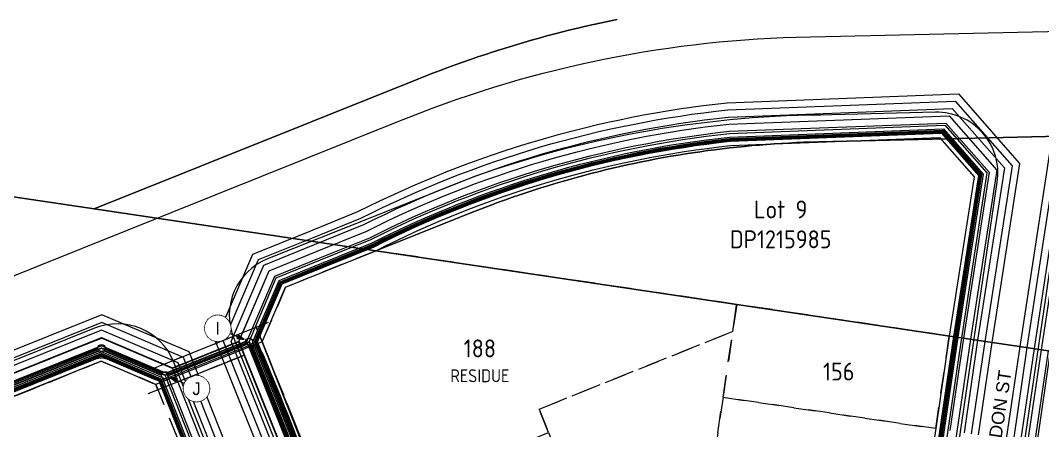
# Model space of a CAD drawing. Header units: metres. Extents: x 302924 to 306036, y 6267404 to 6269261.
# Drawn here: x 303885 to 304027.6, y 6268751.4 to 6268808.7 of the extents above; entities that cross this region are included whole.
import ezdxf
from ezdxf.enums import TextEntityAlignment as Align

# ---------------------------------------------------------------- set-up
doc = ezdxf.new("R2010")
doc.units = ezdxf.units.M
doc.set_wipeout_variables(frame=1)
doc.linetypes.add('Dash', pattern=[5, 3, -2])
doc.linetypes.add('DASHED', pattern=[19.05, 12.7, -6.35])
doc.layers.get('0').update_dxf_attribs({"color": 6})
doc.layers.add('. Const Lines _SP', color=251, linetype='Continuous', lineweight=0, plot=False, transparency=0.4)
doc.layers.add('._ MGA Trench Outline (PL)', color=248, linetype='Continuous', lineweight=0, plot=False, transparency=0.6)
for name, color, linetype, lineweight, plot in [('. Const Lines Circles _SP', 251, 'Continuous', 0, False), ('._Cable_EW_70mm_Proposed', 90, 'Cable #', 0, False), ('._Cable_HV_240mm_Al_Proposed', 11, 'Cable x', 0, False), ('._Trenching HV_SP', 56, 'IE Trench HV', 0, False)]:
    doc.layers.add(name, color=color, linetype=linetype, lineweight=lineweight, plot=plot)
for name, color, linetype, lineweight, true_color, plot, transparency in [('. Const Lines_HV', 7, 'Continuous', 0, 0x990000, False, 0.4), ('. Const Lines_LV', 7, 'Continuous', 0, 0x000099, False, 0.4), ('. Const Lines_SL', 7, 'Continuous', 0, 0x009999, False, 0.4), ('. Const Lines_SP_Trench (PL)', 7, 'Continuous', 0, 0x990099, False, 0.4)]:
    doc.layers.add(name, color=color, linetype=linetype, lineweight=lineweight, true_color=true_color, plot=plot, transparency=transparency)
doc.layers.add('_Kerb Line_SP', color=60, linetype='Continuous', lineweight=13, transparency=0.6)
for name, color, linetype, lineweight in [('_Lot Layout Future', 151, 'Continuous', 13), ('_Lot Layout Future - Lot No', 155, 'Continuous', 13), ('_User Miscellaneous3', 51, 'Continuous', 13), ('_User_HV_Final', 1, 'Continuous', 25), ('Cadastre Easements_SP_NEW', 52, 'DASHED', 15), ('Cadastre Land Parcels_SP_EXT', 118, 'Continuous', 15), ('Cadastre Road Names_SP_HV_LV_SL_EXT', 211, 'Continuous', 15), ('MEN Earth', 3, 'Continuous', 20)]:
    doc.layers.add(name, color=color, linetype=linetype, lineweight=lineweight)
doc.layers.add('Duct_SP_NEW', color=2, linetype='Continuous')
doc.layers.add('Trench_SP_NEW', color=2, linetype='Continuous')
doc.styles.add('LotNum', font='isocp.shx')
doc.styles.get("Standard").update_dxf_attribs({"font": 'arial.ttf'})
doc.linetypes.add('Cable #', pattern='A,4,-0.1,["#",Standard,S=1.6,R=0,X=0,Y=-0.8],-1.35', length=5.45)
doc.linetypes.add('Cable E UG', pattern='A,5,-0.1,["E",Standard,S=1.5,R=0,X=0,Y=-0.75],-1.45', length=6.55)
doc.linetypes.add('Cable x', pattern='A,5,-0.05,["X",Standard,S=1.5,R=0,X=0,Y=-0.75],-1.45', length=6.5)
doc.linetypes.add('IE Trench HV', pattern='A,4,-0.4,["/",Standard,S=2,R=0,X=0.25,Y=-1],-1.6', length=6)

# ---------------------------------------------------------------- blocks, each defined once
blk = doc.blocks.new('*U87')
h = blk.add_hatch(color=256)
h.dxf.hatch_style = 1
h.paths.add_polyline_path([(2.86, -0.95), (2.66, -1.41), (3.68, -1.57)])
blk.add_line((3.68, -1.57), (1.65, -0.71))
at = {"linetype": 'Continuous', "flags": 128}
blk.add_lwpolyline([(0, 1.8), (-0.09, 1.8), (-0.18, 1.79), (-0.26, 1.78), (-0.35, 1.77), (-0.44, 1.75), (-0.52, 1.72), (-0.61, 1.69), (-0.69, 1.66), (-0.77, 1.63), (-0.85, 1.59), (-0.93, 1.54), (-1, 1.5), (-1.07, 1.45), (-1.14, 1.39), (-1.21, 1.33), (-1.27, 1.27), (-1.33, 1.21), (-1.39, 1.14), (-1.45, 1.07), (-1.5, 1), (-1.54, 0.93), (-1.59, 0.85), (-1.63, 0.77), (-1.66, 0.69), (-1.69, 0.61), (-1.72, 0.52), (-1.75, 0.44), (-1.77, 0.35), (-1.78, 0.26), (-1.79, 0.18), (-1.8, 0.09), (-1.8, 0), (-1.8, -0.09), (-1.79, -0.18), (-1.78, -0.26), (-1.77, -0.35), (-1.75, -0.44), (-1.72, -0.52), (-1.69, -0.61), (-1.66, -0.69), (-1.63, -0.77), (-1.59, -0.85), (-1.54, -0.93), (-1.5, -1), (-1.45, -1.07), (-1.39, -1.14), (-1.33, -1.21), (-1.27, -1.27), (-1.21, -1.33), (-1.14, -1.39), (-1.07, -1.45), (-1, -1.5), (-0.93, -1.54), (-0.85, -1.59), (-0.77, -1.63), (-0.69, -1.66), (-0.61, -1.69), (-0.52, -1.72), (-0.44, -1.75), (-0.35, -1.77), (-0.26, -1.78), (-0.18, -1.79), (-0.09, -1.8), (0, -1.8), (0.09, -1.8), (0.18, -1.79), (0.26, -1.78), (0.35, -1.77), (0.44, -1.75), (0.52, -1.72), (0.61, -1.69), (0.69, -1.66), (0.77, -1.63), (0.85, -1.59), (0.93, -1.54), (1, -1.5), (1.07, -1.45), (1.14, -1.39), (1.21, -1.33), (1.27, -1.27), (1.33, -1.21), (1.39, -1.14), (1.45, -1.07), (1.5, -1), (1.54, -0.93), (1.59, -0.85), (1.63, -0.77), (1.66, -0.69), (1.69, -0.61), (1.72, -0.52), (1.75, -0.44), (1.77, -0.35), (1.78, -0.26), (1.79, -0.18), (1.8, -0.09), (1.8, 0), (1.8, 0.09), (1.79, 0.18), (1.78, 0.26), (1.77, 0.35), (1.75, 0.44), (1.72, 0.52), (1.69, 0.61), (1.66, 0.69), (1.63, 0.77), (1.59, 0.85), (1.54, 0.93), (1.5, 1), (1.45, 1.07), (1.39, 1.14), (1.33, 1.21), (1.27, 1.27), (1.21, 1.33), (1.14, 1.39), (1.07, 1.45), (1, 1.5), (0.93, 1.54), (0.85, 1.59), (0.77, 1.63), (0.69, 1.66), (0.61, 1.69), (0.52, 1.72), (0.44, 1.75), (0.35, 1.77), (0.26, 1.78), (0.18, 1.79), (0.09, 1.8)], close=True, dxfattribs=at)
at = {"flags": 128}
blk.add_lwpolyline([(2.86, -0.95), (2.66, -1.41), (3.68, -1.57), (2.86, -0.95)], dxfattribs=at)
blk.add_circle((0, 0), 1.8)
at = {"width": 0.9}
blk.add_attdef('CODE', text='', height=1.8, dxfattribs=at).set_placement((0, 0), align=Align.MIDDLE_CENTER)
at = {"flags": 1}
blk.add_attdef('Z', (0, 0), '', height=0.2, dxfattribs=at)
at = {"linetype": 'Continuous'}
blk.add_wipeout([(0, 1.8), (-0.09, 1.8), (-0.18, 1.79), (-0.26, 1.78), (-0.35, 1.77), (-0.44, 1.75), (-0.52, 1.72), (-0.61, 1.69), (-0.69, 1.66), (-0.77, 1.63), (-0.85, 1.59), (-0.93, 1.54), (-1, 1.5), (-1.07, 1.45), (-1.14, 1.39), (-1.21, 1.33), (-1.27, 1.27), (-1.33, 1.21), (-1.39, 1.14), (-1.45, 1.07), (-1.5, 1), (-1.54, 0.93), (-1.59, 0.85), (-1.63, 0.77), (-1.66, 0.69), (-1.69, 0.61), (-1.72, 0.52), (-1.75, 0.44), (-1.77, 0.35), (-1.78, 0.26), (-1.79, 0.18), (-1.8, 0.09), (-1.8, 0), (-1.8, -0.09), (-1.79, -0.18), (-1.78, -0.26), (-1.77, -0.35), (-1.75, -0.44), (-1.72, -0.52), (-1.69, -0.61), (-1.66, -0.69), (-1.63, -0.77), (-1.59, -0.85), (-1.54, -0.93), (-1.5, -1), (-1.45, -1.07), (-1.39, -1.14), (-1.33, -1.21), (-1.27, -1.27), (-1.21, -1.33), (-1.14, -1.39), (-1.07, -1.45), (-1, -1.5), (-0.93, -1.54), (-0.85, -1.59), (-0.77, -1.63), (-0.69, -1.66), (-0.61, -1.69), (-0.52, -1.72), (-0.44, -1.75), (-0.35, -1.77), (-0.26, -1.78), (-0.18, -1.79), (-0.09, -1.8), (0, -1.8), (0.09, -1.8), (0.18, -1.79), (0.26, -1.78), (0.35, -1.77), (0.44, -1.75), (0.52, -1.72), (0.61, -1.69), (0.69, -1.66), (0.77, -1.63), (0.85, -1.59), (0.93, -1.54), (1, -1.5), (1.07, -1.45), (1.14, -1.39), (1.21, -1.33), (1.27, -1.27), (1.33, -1.21), (1.39, -1.14), (1.45, -1.07), (1.5, -1), (1.54, -0.93), (1.59, -0.85), (1.63, -0.77), (1.66, -0.69), (1.69, -0.61), (1.72, -0.52), (1.75, -0.44), (1.77, -0.35), (1.78, -0.26), (1.79, -0.18), (1.8, -0.09), (1.8, 0), (1.8, 0.09), (1.79, 0.18), (1.78, 0.26), (1.77, 0.35), (1.75, 0.44), (1.72, 0.52), (1.69, 0.61), (1.66, 0.69), (1.63, 0.77), (1.59, 0.85), (1.54, 0.93), (1.5, 1), (1.45, 1.07), (1.39, 1.14), (1.33, 1.21), (1.27, 1.27), (1.21, 1.33), (1.14, 1.39), (1.07, 1.45), (1, 1.5), (0.93, 1.54), (0.85, 1.59), (0.77, 1.63), (0.69, 1.66), (0.61, 1.69), (0.52, 1.72), (0.44, 1.75), (0.35, 1.77), (0.26, 1.78), (0.18, 1.79), (0.09, 1.8)], dxfattribs=at)
blk = doc.blocks.new('*U88')
h = blk.add_hatch(color=256)
h.dxf.hatch_style = 1
h.paths.add_polyline_path([(-2.86, 0.95), (-2.66, 1.41), (-3.68, 1.57)])
blk.add_line((-3.68, 1.57), (-1.65, 0.71))
at = {"flags": 128}
blk.add_lwpolyline([(-2.86, 0.95), (-2.66, 1.41), (-3.68, 1.57), (-2.86, 0.95)], dxfattribs=at)
at = {"linetype": 'Continuous', "flags": 128}
blk.add_lwpolyline([(0, 1.8), (-0.09, 1.8), (-0.18, 1.79), (-0.26, 1.78), (-0.35, 1.77), (-0.44, 1.75), (-0.52, 1.72), (-0.61, 1.69), (-0.69, 1.66), (-0.77, 1.63), (-0.85, 1.59), (-0.93, 1.54), (-1, 1.5), (-1.07, 1.45), (-1.14, 1.39), (-1.21, 1.33), (-1.27, 1.27), (-1.33, 1.21), (-1.39, 1.14), (-1.45, 1.07), (-1.5, 1), (-1.54, 0.93), (-1.59, 0.85), (-1.63, 0.77), (-1.66, 0.69), (-1.69, 0.61), (-1.72, 0.52), (-1.75, 0.44), (-1.77, 0.35), (-1.78, 0.26), (-1.79, 0.18), (-1.8, 0.09), (-1.8, 0), (-1.8, -0.09), (-1.79, -0.18), (-1.78, -0.26), (-1.77, -0.35), (-1.75, -0.44), (-1.72, -0.52), (-1.69, -0.61), (-1.66, -0.69), (-1.63, -0.77), (-1.59, -0.85), (-1.54, -0.93), (-1.5, -1), (-1.45, -1.07), (-1.39, -1.14), (-1.33, -1.21), (-1.27, -1.27), (-1.21, -1.33), (-1.14, -1.39), (-1.07, -1.45), (-1, -1.5), (-0.93, -1.54), (-0.85, -1.59), (-0.77, -1.63), (-0.69, -1.66), (-0.61, -1.69), (-0.52, -1.72), (-0.44, -1.75), (-0.35, -1.77), (-0.26, -1.78), (-0.18, -1.79), (-0.09, -1.8), (0, -1.8), (0.09, -1.8), (0.18, -1.79), (0.26, -1.78), (0.35, -1.77), (0.44, -1.75), (0.52, -1.72), (0.61, -1.69), (0.69, -1.66), (0.77, -1.63), (0.85, -1.59), (0.93, -1.54), (1, -1.5), (1.07, -1.45), (1.14, -1.39), (1.21, -1.33), (1.27, -1.27), (1.33, -1.21), (1.39, -1.14), (1.45, -1.07), (1.5, -1), (1.54, -0.93), (1.59, -0.85), (1.63, -0.77), (1.66, -0.69), (1.69, -0.61), (1.72, -0.52), (1.75, -0.44), (1.77, -0.35), (1.78, -0.26), (1.79, -0.18), (1.8, -0.09), (1.8, 0), (1.8, 0.09), (1.79, 0.18), (1.78, 0.26), (1.77, 0.35), (1.75, 0.44), (1.72, 0.52), (1.69, 0.61), (1.66, 0.69), (1.63, 0.77), (1.59, 0.85), (1.54, 0.93), (1.5, 1), (1.45, 1.07), (1.39, 1.14), (1.33, 1.21), (1.27, 1.27), (1.21, 1.33), (1.14, 1.39), (1.07, 1.45), (1, 1.5), (0.93, 1.54), (0.85, 1.59), (0.77, 1.63), (0.69, 1.66), (0.61, 1.69), (0.52, 1.72), (0.44, 1.75), (0.35, 1.77), (0.26, 1.78), (0.18, 1.79), (0.09, 1.8)], close=True, dxfattribs=at)
blk.add_circle((0, 0), 1.8)
at = {"width": 0.9}
blk.add_attdef('CODE', text='', height=1.8, dxfattribs=at).set_placement((0, 0), align=Align.MIDDLE_CENTER)
at = {"flags": 1}
blk.add_attdef('Z', (0, 0), '', height=0.2, dxfattribs=at)
at = {"linetype": 'Continuous'}
blk.add_wipeout([(0, 1.8), (-0.09, 1.8), (-0.18, 1.79), (-0.26, 1.78), (-0.35, 1.77), (-0.44, 1.75), (-0.52, 1.72), (-0.61, 1.69), (-0.69, 1.66), (-0.77, 1.63), (-0.85, 1.59), (-0.93, 1.54), (-1, 1.5), (-1.07, 1.45), (-1.14, 1.39), (-1.21, 1.33), (-1.27, 1.27), (-1.33, 1.21), (-1.39, 1.14), (-1.45, 1.07), (-1.5, 1), (-1.54, 0.93), (-1.59, 0.85), (-1.63, 0.77), (-1.66, 0.69), (-1.69, 0.61), (-1.72, 0.52), (-1.75, 0.44), (-1.77, 0.35), (-1.78, 0.26), (-1.79, 0.18), (-1.8, 0.09), (-1.8, 0), (-1.8, -0.09), (-1.79, -0.18), (-1.78, -0.26), (-1.77, -0.35), (-1.75, -0.44), (-1.72, -0.52), (-1.69, -0.61), (-1.66, -0.69), (-1.63, -0.77), (-1.59, -0.85), (-1.54, -0.93), (-1.5, -1), (-1.45, -1.07), (-1.39, -1.14), (-1.33, -1.21), (-1.27, -1.27), (-1.21, -1.33), (-1.14, -1.39), (-1.07, -1.45), (-1, -1.5), (-0.93, -1.54), (-0.85, -1.59), (-0.77, -1.63), (-0.69, -1.66), (-0.61, -1.69), (-0.52, -1.72), (-0.44, -1.75), (-0.35, -1.77), (-0.26, -1.78), (-0.18, -1.79), (-0.09, -1.8), (0, -1.8), (0.09, -1.8), (0.18, -1.79), (0.26, -1.78), (0.35, -1.77), (0.44, -1.75), (0.52, -1.72), (0.61, -1.69), (0.69, -1.66), (0.77, -1.63), (0.85, -1.59), (0.93, -1.54), (1, -1.5), (1.07, -1.45), (1.14, -1.39), (1.21, -1.33), (1.27, -1.27), (1.33, -1.21), (1.39, -1.14), (1.45, -1.07), (1.5, -1), (1.54, -0.93), (1.59, -0.85), (1.63, -0.77), (1.66, -0.69), (1.69, -0.61), (1.72, -0.52), (1.75, -0.44), (1.77, -0.35), (1.78, -0.26), (1.79, -0.18), (1.8, -0.09), (1.8, 0), (1.8, 0.09), (1.79, 0.18), (1.78, 0.26), (1.77, 0.35), (1.75, 0.44), (1.72, 0.52), (1.69, 0.61), (1.66, 0.69), (1.63, 0.77), (1.59, 0.85), (1.54, 0.93), (1.5, 1), (1.45, 1.07), (1.39, 1.14), (1.33, 1.21), (1.27, 1.27), (1.21, 1.33), (1.14, 1.39), (1.07, 1.45), (1, 1.5), (0.93, 1.54), (0.85, 1.59), (0.77, 1.63), (0.69, 1.66), (0.61, 1.69), (0.52, 1.72), (0.44, 1.75), (0.35, 1.77), (0.26, 1.78), (0.18, 1.79), (0.09, 1.8)], dxfattribs=at)

msp = doc.modelspace()

# ---------------------------------------------------------------- linework, layer by layer
at = {"layer": '. Const Lines _SP', "linetype": 'Continuous', "lineweight": 0, "flags": 128}
for points in [[(303918.7047, 6268763.8353), (303917.8811, 6268765.8905)], [(303905.1711, 6268759.1707), (303916.8648, 6268763.8563)], [(303902.794, 6268756.6023), (303916.2161, 6268761.9804)]]:
    msp.add_lwpolyline(points, dxfattribs=at)
at = {"layer": '. Const Lines Circles _SP', "lineweight": 0}
for centre in [(303896.2729, 6268762.9674), (303916.8648, 6268763.8563), (303905.1663, 6268759.1727)]:
    msp.add_circle(centre, 0.5, dxfattribs=at)
at = {"layer": '. Const Lines_HV', "linetype": 'Continuous', "lineweight": 0, "flags": 128}
for points in [[(303857.3462, 6268595.3376), (303904.9626, 6268588.342), (303913.8588, 6268595.1141), (303917.8774, 6268622.1258), (303919.3305, 6268632.0243), (303920.6376, 6268640.9289), (303921.9447, 6268649.8335), (303923.615, 6268661.2115), (303924.4693, 6268667.0313, 0.0120113), (303925.2868, 6268673.6626, 0.02234053), (303925.9976, 6268686.5809, 0.01965059), (303925.6673, 6268697.9689, 0.02284723), (303924.1611, 6268711.1274, 0.02295149), (303921.4455, 6268724.152, 0.02256957), (303917.6218, 6268736.6644), (303907.7331, 6268761.6653), (303896.3112, 6268766.539), (303829.4531, 6268739.6886)], [(303857.6368, 6268597.3164), (303904.4208, 6268590.4431), (303912.0003, 6268596.2129), (303915.8989, 6268622.4182), (303917.3517, 6268632.3148), (303918.6588, 6268641.2193), (303919.9659, 6268650.1239), (303921.6362, 6268661.502), (303922.4905, 6268667.3217, 0.01201313), (303923.2966, 6268673.8606, 0.02234228), (303923.9977, 6268686.6015, 0.01965059), (303923.6719, 6268697.8325, 0.02284723), (303922.1865, 6268710.8094, 0.02295149), (303919.5083, 6268723.6544, 0.02250867), (303915.7491, 6268735.9614), (303906.1804, 6268760.1534), (303896.288, 6268764.3744), (303830.9669, 6268738.1413)]]:
    msp.add_lwpolyline(points, format="xyb", dxfattribs=at)
at = {"layer": '. Const Lines_LV', "linetype": 'Continuous', "lineweight": 0, "flags": 128}
for points in [[(303857.2009, 6268594.3482), (303905.2335, 6268587.2915), (303914.7881, 6268594.5647), (303918.8667, 6268621.9796), (303920.3199, 6268631.879), (303921.627, 6268640.7836), (303922.9341, 6268649.6882), (303924.6044, 6268661.0662), (303925.4587, 6268666.8861, 0.01201041), (303926.2819, 6268673.5636, 0.02233967), (303926.9975, 6268686.5706, 0.01965059), (303926.665, 6268698.0372, 0.02284723), (303925.1483, 6268711.2863, 0.02295149), (303922.414, 6268724.4008, 0.02259955), (303918.5581, 6268737.016), (303908.5095, 6268762.4213), (303896.3228, 6268767.6212), (303828.6962, 6268740.4623)], [(303857.4915, 6268596.327), (303904.6917, 6268589.3925), (303912.9295, 6268595.6635), (303916.8882, 6268622.272), (303918.3411, 6268632.1695), (303919.6482, 6268641.0741), (303920.9553, 6268649.9787), (303922.6256, 6268661.3567), (303923.4799, 6268667.1765, 0.01201221), (303924.2917, 6268673.7616, 0.0223414), (303924.9977, 6268686.5912, 0.01965059), (303924.6696, 6268697.9007, 0.02284723), (303923.1738, 6268710.9684, 0.02295149), (303920.4769, 6268723.9032, 0.02253928), (303916.6854, 6268736.3129), (303906.9568, 6268760.9094), (303896.2996, 6268765.4567), (303830.21, 6268738.915)], [(303857.7821, 6268598.3058), (303904.1498, 6268591.4936), (303911.071, 6268596.7622), (303914.9097, 6268622.5644), (303916.3623, 6268632.46), (303917.6694, 6268641.3646), (303918.9765, 6268650.2692), (303920.6468, 6268661.6472), (303921.5011, 6268667.467, 0.01201405), (303922.3015, 6268673.9595, 0.02234317), (303922.9978, 6268686.6118, 0.01965059), (303922.6743, 6268697.7642, 0.02284723), (303921.1992, 6268710.6504, 0.02295149), (303918.5398, 6268723.4056, 0.02247773), (303914.8127, 6268735.61), (303905.404, 6268759.3975), (303896.2764, 6268763.2921), (303831.7237, 6268737.3677)]]:
    msp.add_lwpolyline(points, format="xyb", dxfattribs=at)
at = {"layer": '. Const Lines_SL', "linetype": 'Continuous', "lineweight": 0, "flags": 128}
for points in [[(303857.8983, 6268599.0973), (303903.9331, 6268592.334), (303910.3276, 6268597.2017), (303914.1182, 6268622.6813), (303915.5708, 6268632.5762), (303916.8779, 6268641.4808), (303918.185, 6268650.3853), (303919.8553, 6268661.7634), (303920.7095, 6268667.5831, 0.0120148), (303921.5054, 6268674.0387, 0.02234388), (303922.1978, 6268686.62, 0.01965059), (303921.8761, 6268697.7096, 0.02284723), (303920.4094, 6268710.5232, 0.02295149), (303917.7649, 6268723.2066, 0.02245275), (303914.0635, 6268735.3289), (303904.7829, 6268758.7927), (303896.2671, 6268762.4263), (303832.3293, 6268736.7487)], [(303857.9274, 6268599.2952), (303903.8789, 6268592.5442), (303910.1417, 6268597.3116), (303913.9204, 6268622.7106), (303915.3729, 6268632.6052), (303916.68, 6268641.5098), (303917.9871, 6268650.4144), (303919.6574, 6268661.7924), (303920.5117, 6268667.6122, 0.01201499), (303921.3064, 6268674.0585, 0.02234406), (303921.9978, 6268686.6221, 0.01965059), (303921.6766, 6268697.696, 0.02284723), (303920.2119, 6268710.4914, 0.02295149), (303917.5712, 6268723.1568, 0.02244647), (303913.8763, 6268735.2587), (303904.6276, 6268758.6415), (303896.2648, 6268762.2098), (303832.4806, 6268736.594)]]:
    msp.add_lwpolyline(points, format="xyb", dxfattribs=at)
at = {"layer": '. Const Lines_SP_Trench (PL)', "linetype": 'Continuous', "lineweight": 0, "flags": 128}
for points in [[(303857.6368, 6268597.3164), (303904.4208, 6268590.4431), (303912.0003, 6268596.2129), (303915.8989, 6268622.4182), (303917.3517, 6268632.3148), (303918.6588, 6268641.2193), (303919.9659, 6268650.1239), (303921.6362, 6268661.502), (303922.4905, 6268667.3217, 0.01201313), (303923.2966, 6268673.8606, 0.02234228), (303923.9977, 6268686.6015, 0.01965059), (303923.6719, 6268697.8325, 0.02284723), (303922.1865, 6268710.8094, 0.02295149), (303919.5083, 6268723.6544, 0.02250867), (303915.7491, 6268735.9614), (303906.1804, 6268760.1534), (303896.288, 6268764.3744), (303830.9669, 6268738.1413)], [(303857.8257, 6268598.6026), (303904.0686, 6268591.8088), (303910.7922, 6268596.9271), (303914.6129, 6268622.6082), (303916.0655, 6268632.5036), (303917.3726, 6268641.4082), (303918.6797, 6268650.3127), (303920.35, 6268661.6908), (303921.2042, 6268667.5105, 0.01201433), (303922.003, 6268673.9892, 0.02234343), (303922.6978, 6268686.6149, 0.01965059), (303922.375, 6268697.7437, 0.02284723), (303920.903, 6268710.6027, 0.02295149), (303918.2492, 6268723.331, 0.02246839), (303914.5317, 6268735.5046), (303905.1711, 6268759.1707), (303896.2729, 6268762.9674), (303831.9508, 6268737.1356)], [(303917.0913, 6268562.0456), (303918.5451, 6268571.9393), (303920.3644, 6268584.307), (303922.5448, 6268599.1479), (303924.3599, 6268611.5163), (303926.3947, 6268625.3688), (303927.8496, 6268635.2714), (303929.7039, 6268647.4364), (303931.2409, 6268657.5194), (303932.5966, 6268667.3551), (303933.62, 6268677.2124, 0.02005489), (303933.9995, 6268689.4752), (303933.8717, 6268694.4728), (303933.5815, 6268699.4636, 0.0208316), (303932.1046, 6268712.1211, 0.02105977), (303929.5156, 6268724.8831), (303928.9009, 6268727.2686), (303928.2501, 6268729.6469, 0.00728404), (303926.9785, 6268733.9123), (303925.6058, 6268738.0742, 0.01207555), (303923.0231, 6268744.9973), (303916.2161, 6268761.9804)]]:
    msp.add_lwpolyline(points, format="xyb", dxfattribs=at)
msp.add_lwpolyline([(303915.7325, 6268763.1871), (303915.5836, 6268763.5584)], dxfattribs=at)
at = {"layer": '._ MGA Trench Outline (PL)', "flags": 128}
for points in [[(303857.9419, 6268599.3941), (303903.8518, 6268592.6492), (303910.0488, 6268597.3666), (303913.8215, 6268622.7252), (303915.274, 6268632.6198), (303916.5811, 6268641.5243), (303917.8882, 6268650.4289), (303919.5585, 6268661.807), (303920.4127, 6268667.6267, 0.01201508), (303921.2069, 6268674.0684, 0.02234415), (303921.8978, 6268686.6231, 0.01965059), (303921.5768, 6268697.6892, 0.02284723), (303920.1132, 6268710.4755, 0.02295149), (303917.4744, 6268723.1319, 0.02244333), (303913.7826, 6268735.2235), (303904.55, 6268758.5659), (303896.2637, 6268762.1016), (303832.5563, 6268736.5166)], [(303857.9564, 6268599.493), (303903.8247, 6268592.7543), (303909.9559, 6268597.4215), (303913.7225, 6268622.7398), (303915.175, 6268632.6343), (303916.4821, 6268641.5389), (303917.7893, 6268650.4434), (303919.4596, 6268661.8215), (303920.3138, 6268667.6412, 0.01201518), (303921.1074, 6268674.0783, 0.02234425), (303921.7978, 6268686.6241, 0.01965059), (303921.4771, 6268697.6823, 0.02284723), (303920.0145, 6268710.4596, 0.02295149), (303917.3775, 6268723.107, 0.02244018), (303913.689, 6268735.1884), (303904.4723, 6268758.4903), (303896.2625, 6268761.9934), (303832.632, 6268736.4393)], [(303857.971, 6268599.592), (303903.7976, 6268592.8593), (303909.8629, 6268597.4764), (303913.6236, 6268622.7544), (303915.0761, 6268632.6488), (303916.3832, 6268641.5534), (303917.6903, 6268650.458), (303919.3606, 6268661.836), (303920.2148, 6268667.6557, 0.01201527), (303921.0079, 6268674.0882, 0.02234434), (303921.6978, 6268686.6252, 0.01965059), (303921.3773, 6268697.6755, 0.02284723), (303919.9158, 6268710.4437, 0.02295149), (303917.2807, 6268723.0822, 0.02243703), (303913.5953, 6268735.1533), (303904.3947, 6268758.4147), (303896.2613, 6268761.8851), (303832.7077, 6268736.3619)], [(303857.9855, 6268599.6909), (303903.7706, 6268592.9644), (303909.77, 6268597.5314), (303913.5247, 6268622.7691), (303914.9771, 6268632.6633), (303916.2843, 6268641.5679), (303917.5914, 6268650.4725), (303919.2617, 6268661.8505), (303920.1159, 6268667.6703, 0.01201536), (303920.9084, 6268674.0981, 0.02234443), (303921.5978, 6268686.6262, 0.01965059), (303921.2775, 6268697.6687, 0.02284723), (303919.817, 6268710.4278, 0.02295149), (303917.1838, 6268723.0573, 0.02243387), (303913.5017, 6268735.1181), (303904.3171, 6268758.3391), (303896.2602, 6268761.7769), (303832.7834, 6268736.2846)]]:
    msp.add_lwpolyline(points, format="xyb", dxfattribs=at)
at = {"layer": '._Cable_HV_240mm_Al_Proposed', "linetype": 'Cable x', "lineweight": 0, "ltscale": 0.1, "flags": 128}
msp.add_lwpolyline([(303761.4217, 6268748.7182), (303761.4217, 6268748.7182), (303761.4217, 6268748.7182), (303760.5184, 6268736.7521), (303759.0502, 6268735.3941, 0.1989188), (303758.4098, 6268734.0037), (303758.3109, 6268731.4654, 0.41123238), (303760.2112, 6268729.3899), (303770.7409, 6268728.8721, 0.11423077), (303770.8296, 6268728.8881), (303824.5046, 6268751.9506, -0.41527097), (303827.1141, 6268750.8463), (303832.2103, 6268738.2067, 0.41381194), (303834.8106, 6268737.0987), (303895.4917, 6268761.4683, -0.19885719), (303897.0219, 6268761.4519), (303903.5563, 6268758.6638, 0.19863343), (303905.0849, 6268758.6467), (303916.2365, 6268763.1141, -0.40882625), (303918.8228, 6268762.0354, -0.01358411), (303927.8797, 6268738.8422, 0.00374244), (303929.2631, 6268734.6479, -0.02598602), (303933.2949, 6268719.0133)], format="xyb", dxfattribs=at)
at = {"layer": '_Kerb Line_SP', "linetype": 'Continuous', "flags": 128}
for points in [[(304078.4198, 6268624.4559), (304102.3787, 6268787.6766, 0.45099396), (304094.1558, 6268797.4103, 0.00790763), (304070.9429, 6268797.3797), (304039.0463, 6268796.558, 0.36483077), (304030.8542, 6268789.2965), (304008.1789, 6268634.8113)], [(303920.1009, 6268647.6004), (303922.1212, 6268661.364, 0.01259778), (303923.814, 6268674.0117, 0.11026318), (303916.2382, 6268736.0782), (303906.3313, 6268761.1056, 0.41050706), (303895.3143, 6268765.728), (303895.3143, 6268765.728), (303830.8445, 6268739.8375, 0.41769433), (303826.0384, 6268728.7445), (303835.9543, 6268703.9928, -0.15215525), (303844.2263, 6268647.5219), (303838.6284, 6268610.7408)]]:
    msp.add_lwpolyline(points, format="xyb", dxfattribs=at)
at = {"layer": '_Lot Layout Future', "linetype": 'Dash', "transparency": 33554585}
for points in [[(303839.1992, 6268705.293), (303830.0041, 6268728.2526), (303833.2375, 6268735.8204), (303896.2532, 6268761.1275), (303903.8512, 6268757.8856), (303913.06, 6268734.9556)], [(304012.7077, 6268751.7308), (303983.0258, 6268756.0881), (303981.5735, 6268746.1942), (304011.2554, 6268741.8369)]]:
    msp.add_lwpolyline(points, close=True, dxfattribs=at)
at = {"layer": 'Cadastre Land Parcels_SP_EXT', "linetype": 'Continuous'}
for points in [[(303860.356, 6268787.5873), (303895.2382, 6268782.3999), (303940.4275, 6268800.512), (303941.4672, 6268800.9261), (303942.5096, 6268801.3323), (303943.5546, 6268801.7307), (303944.6022, 6268802.1232), (303945.6534, 6268802.5077), (303946.7063, 6268802.8843), (303947.7619, 6268803.2541), (303948.8201, 6268803.6159), (303949.881, 6268803.9708), (303950.9437, 6268804.3188), (303952.0091, 6268804.6579), (303953.077, 6268804.9901), (303954.1468, 6268805.3153), (303955.2194, 6268805.6316), (303956.2936, 6268805.9412), (303957.3697, 6268806.2426), (303958.4484, 6268806.5372), (303959.529, 6268806.823), (303960.6106, 6268807.1027), (303961.6956, 6268807.3736), (303962.7816, 6268807.6375), (303963.8694, 6268807.8935), (303964.9591, 6268808.1416), (303966.0506, 6268808.3828), (303967.143, 6268808.616), (303968.2374, 6268808.8403)], [(303968.2374, 6268808.8403), (303967.143, 6268808.616), (303966.0506, 6268808.3828), (303964.9591, 6268808.1416), (303963.8694, 6268807.8935), (303962.7816, 6268807.6375), (303961.6956, 6268807.3736), (303960.6106, 6268807.1027), (303959.529, 6268806.823), (303958.4484, 6268806.5372), (303957.3697, 6268806.2426), (303956.2936, 6268805.9412), (303955.2194, 6268805.6316), (303954.1468, 6268805.3153), (303953.077, 6268804.9901), (303952.0091, 6268804.6579), (303950.9437, 6268804.3188), (303949.881, 6268803.9708), (303948.8201, 6268803.6159), (303947.7619, 6268803.2541), (303946.7063, 6268802.8843), (303945.6534, 6268802.5077), (303944.6022, 6268802.1232), (303943.5546, 6268801.7307), (303942.5096, 6268801.3323), (303941.4672, 6268800.9261), (303940.4275, 6268800.512), (303895.2382, 6268782.3999), (303934.5604, 6268776.5535), (303947.8325, 6268781.847), (303948.7971, 6268782.2278), (303949.7646, 6268782.6007), (303950.7346, 6268782.9666), (303951.7073, 6268783.3268), (303952.6834, 6268783.678), (303953.6614, 6268784.0222), (303954.6428, 6268784.3596), (303955.6253, 6268784.689), (303956.6111, 6268785.0126), (303957.5989, 6268785.3282), (303958.59, 6268785.6359), (303959.5831, 6268785.9358), (303960.5778, 6268786.2306), (303961.5745, 6268786.5156), (303962.5738, 6268786.7946), (303963.5756, 6268787.0648), (303964.5794, 6268787.329), (303965.584, 6268787.5854), (303966.5915, 6268787.8338), (303967.5998, 6268788.0752), (303968.6108, 6268788.3097), (303969.6236, 6268788.5354), (303970.6382, 6268788.7541), (303971.6538, 6268788.9658), (303972.6704, 6268789.1686), (303973.6896, 6268789.3646), (303974.7107, 6268789.5536), (303975.7319, 6268789.7347), (303976.7549, 6268789.9078), (303977.779, 6268790.073), (303978.8048, 6268790.2323), (303979.8317, 6268790.3826), (303980.8594, 6268790.525), (303981.8882, 6268790.6615), (303982.918, 6268790.788), (303983.9488, 6268790.9095), (303984.9806, 6268791.0212), (303986.0133, 6268791.1258), (303987.0462, 6268791.2236), (303988.0802, 6268791.3125), (303989.1151, 6268791.3933), (303990.1508, 6268791.4682), (303991.1861, 6268791.5342), (303992.2222, 6268791.5932), (303993.2587, 6268791.6443), (303994.2967, 6268791.6884), (303995.3334, 6268791.7237), (303996.3711, 6268791.7509), (304071.6949, 6268793.503)], [(304071.6949, 6268793.503), (303996.3711, 6268791.7509), (303995.3334, 6268791.7237), (303994.2967, 6268791.6884), (303993.2587, 6268791.6443), (303992.2222, 6268791.5932), (303991.1861, 6268791.5342), (303990.1508, 6268791.4682), (303989.1151, 6268791.3933), (303988.0802, 6268791.3125), (303987.0462, 6268791.2236), (303986.0133, 6268791.1258), (303984.9806, 6268791.0212), (303983.9488, 6268790.9095), (303982.918, 6268790.788), (303981.8882, 6268790.6615), (303980.8594, 6268790.525), (303979.8317, 6268790.3826), (303978.8048, 6268790.2323), (303977.779, 6268790.073), (303976.7549, 6268789.9078), (303975.7319, 6268789.7347), (303974.7107, 6268789.5536), (303973.6896, 6268789.3646), (303972.6704, 6268789.1686), (303971.6538, 6268788.9658), (303970.6382, 6268788.7541), (303969.6236, 6268788.5354), (303968.6108, 6268788.3097), (303967.5998, 6268788.0752), (303966.5915, 6268787.8338), (303965.584, 6268787.5854), (303964.5794, 6268787.329), (303963.5756, 6268787.0648), (303962.5738, 6268786.7946), (303961.5745, 6268786.5156), (303960.5778, 6268786.2306), (303959.5831, 6268785.9358), (303958.59, 6268785.6359), (303957.5989, 6268785.3282), (303956.6111, 6268785.0126), (303955.6253, 6268784.689), (303954.6428, 6268784.3596), (303953.6614, 6268784.0222), (303952.6834, 6268783.678), (303951.7073, 6268783.3268), (303950.7346, 6268782.9666), (303949.7646, 6268782.6007), (303948.7971, 6268782.2278), (303947.8325, 6268781.847), (303934.5604, 6268776.5535), (304179.2785, 6268740.16)]]:
    msp.add_lwpolyline(points, dxfattribs=at)
msp.add_lwpolyline([(304172.2997, 6268692.523), (304179.2785, 6268740.16), (303934.5604, 6268776.5535), (303895.2382, 6268782.3999), (303860.356, 6268787.5873), (303857.464, 6268766.026), (303854.4032, 6268743.2121), (303851.7737, 6268723.6085), (304170.0147, 6268676.9295), (304172.2997, 6268692.523)], close=True, dxfattribs=at)
at = {"layer": 'Duct_SP_NEW'}
for p, q in [((303905.5574, 6268759.5409), (303916.3263, 6268763.856)), ((303905.7062, 6268759.1696), (303916.475, 6268763.4847)), ((303916.3263, 6268763.856), (303916.4006, 6268763.6703)), ((303916.475, 6268763.4847), (303916.4006, 6268763.6703)), ((303832.9143, 6268737.738), (303895.7344, 6268762.9667)), ((303833.0633, 6268737.3668), (303895.8835, 6268762.5955)), ((303895.7344, 6268762.9667), (303895.809, 6268762.7811)), ((303895.8835, 6268762.5955), (303895.809, 6268762.7811)), ((303896.6543, 6268762.5872), (303896.7328, 6268762.7712)), ((303904.6279, 6268759.185), (303896.6543, 6268762.5872)), ((303896.8113, 6268762.9552), (303896.7328, 6268762.7712)), ((303904.7849, 6268759.5529), (303896.8113, 6268762.9552)), ((303904.6279, 6268759.185), (303904.7064, 6268759.369)), ((303904.7849, 6268759.5529), (303904.7064, 6268759.369)), ((303905.5574, 6268759.5409), (303905.6318, 6268759.3553)), ((303905.7062, 6268759.1696), (303905.6318, 6268759.3553))]:
    msp.add_line(p, q, dxfattribs=at)
at = {"layer": 'Duct_SP_NEW', "linetype": 'Continuous', "flags": 128}
msp.add_lwpolyline([(303916.8652, 6268763.3178), (303917.2364, 6268763.4666)], dxfattribs=at)
at = {"layer": 'Duct_SP_NEW', "linetype": 'Continuous', "lineweight": 25, "flags": 128}
for points in [[(303934.9698, 6268700.9347, 0.01862407), (303933.5859, 6268712.3568, 0.02107175), (303930.97, 6268725.2502), (303930.3506, 6268727.6538), (303929.6953, 6268730.0486, 0.00731129), (303928.4064, 6268734.372), (303927.027, 6268738.5542, 0.01209297), (303924.4155, 6268745.5553), (303917.2364, 6268763.4666)], [(303934.5712, 6268700.9014, 0.01862407), (303933.1909, 6268712.294, 0.02106858), (303930.5822, 6268725.1523), (303929.964, 6268727.5511), (303929.3099, 6268729.9415, 0.00730406), (303928.0256, 6268734.2494), (303926.648, 6268738.4262, 0.01208835), (303924.0442, 6268745.4065), (303916.8652, 6268763.3178)]]:
    msp.add_lwpolyline(points, format="xyb", dxfattribs=at)
at = {"layer": 'Trench_SP_NEW', "color": 2, "linetype": 'IE Trench HV', "flags": 128}
for points in [[(303916.4006, 6268763.6703), (303916.8648, 6268763.8563), (303917.0508, 6268763.3922)], [(303895.809, 6268762.7811), (303896.2729, 6268762.9674), (303896.7328, 6268762.7712)], [(303904.7064, 6268759.369), (303905.1711, 6268759.1707), (303905.629, 6268759.3621)]]:
    msp.add_lwpolyline(points, dxfattribs=at)

# ---------------------------------------------------------------- texts
at = {"layer": 'Cadastre Land Parcels_SP_EXT', "linetype": 'Continuous', "insert": (303991.0659, 6268780.2324), "char_height": 2.5, "attachment_point": 5, "style": 'LotNum'}
msp.add_mtext('Lot 9\\PDP1215985', dxfattribs=at)
at = {"layer": 'Cadastre Road Names_SP_HV_LV_SL_EXT'}
msp.add_text('LANDON ST', height=1.8, rotation=81.610379, dxfattribs=at).set_placement((304021.1936, 6268745.4716))

# ---------------------------------------------------------------- next in the draw order: texts
at = {"layer": '_Lot Layout Future - Lot No', "linetype": 'Continuous', "transparency": 33554585, "char_height": 2.5, "attachment_point": 5, "style": 'LotNum', "bg_fill": 3, "box_fill_scale": 1.1, "bg_fill_color": 256, "bg_fill_transparency": 0}
for s, insert in [('188\\P{\\H0.72x;RESIDUE}', (303949.0813, 6268761.1839, 42.5)), ('156', (303999.1695, 6268759.6874))]:
    msp.add_mtext(s, dxfattribs=dict(at, insert=insert))

# ---------------------------------------------------------------- next in the draw order: linework, layer by layer
at = {"layer": '. Const Lines_HV', "linetype": 'Continuous', "lineweight": 0, "flags": 128}
for points in [[(303921.1667, 6268744.2532), (303913.2932, 6268763.8971), (303918.1742, 6268775.3128), (303925.6234, 6268778.3291), (303932.4886, 6268781.109, -0.09088173), (303983.6932, 6268796.2189), (304015.4375, 6268797.4385), (304023.3565, 6268788.4298), (304019.5484, 6268763.903), (304017.6548, 6268751.0046)], [(303923.0231, 6268744.9973), (303915.4578, 6268763.8724), (303919.6891, 6268773.7685), (303926.374, 6268776.4753), (303933.3169, 6268779.2866, -0.09090962), (303983.8374, 6268794.223), (304014.5636, 6268795.4035), (304021.2366, 6268787.8121), (304017.5708, 6268764.2017), (304015.676, 6268751.2951)]]:
    msp.add_lwpolyline(points, format="xyb", dxfattribs=at)
for points in [[(303992.8135, 6268540.811), (303994.2673, 6268550.7056), (303995.7212, 6268560.5993), (303997.5384, 6268572.9678), (303999.3555, 6268585.3353), (304001.5359, 6268600.1766), (304002.9897, 6268610.0714), (304005.0251, 6268623.9233), (304006.8455, 6268636.3089), (304008.7056, 6268648.7271), (304010.5199, 6268661.0874), (304011.9723, 6268670.9813), (304013.7877, 6268683.3488), (304015.2401, 6268693.2428), (304017.0555, 6268705.6102), (304018.871, 6268717.9777), (304020.3233, 6268727.8717), (304021.7757, 6268737.7656), (304023.5911, 6268750.1331), (304025.4858, 6268763.0388), (304029.6778, 6268790.3309)], [(303994.7922, 6268540.5202), (303996.2461, 6268550.4149), (303997.7, 6268560.3085), (303999.5171, 6268572.677), (304001.3342, 6268585.0446), (304003.5146, 6268599.8859), (304004.9685, 6268609.7807), (304007.0039, 6268623.6326), (304008.8239, 6268636.0153), (304010.6839, 6268648.4338), (304012.4987, 6268660.7969), (304013.9511, 6268670.6909), (304015.7665, 6268683.0583), (304017.2189, 6268692.9523), (304019.0343, 6268705.3198), (304020.8498, 6268717.6872), (304022.3021, 6268727.5812), (304023.7545, 6268737.4752), (304025.5699, 6268749.8426), (304027.4636, 6268762.7417), (304031.5428, 6268789.2997)]]:
    msp.add_lwpolyline(points, dxfattribs=at)
at = {"layer": '. Const Lines_LV', "linetype": 'Continuous', "lineweight": 0, "flags": 128}
for points in [[(303920.2385, 6268743.8811), (303912.2109, 6268763.9094), (303917.4168, 6268776.085), (303925.2481, 6268779.256), (303932.0746, 6268782.0202, -0.09086799), (303983.6212, 6268797.2169), (304015.8745, 6268798.4561), (304024.4164, 6268788.7387), (304020.5372, 6268763.7537), (304018.6442, 6268750.8593)], [(303922.0949, 6268744.6252), (303914.3755, 6268763.8847), (303918.9316, 6268774.5407), (303925.9987, 6268777.4022), (303932.9027, 6268780.1978, -0.0908956), (303983.7652, 6268795.221), (304015.0005, 6268796.421), (304022.2965, 6268788.121), (304018.5596, 6268764.0523), (304016.6654, 6268751.1498)], [(303923.9514, 6268745.3693), (303916.5401, 6268763.86), (303920.4465, 6268772.9963), (303926.7494, 6268775.5484), (303933.7313, 6268778.3755, -0.09092378), (303983.9097, 6268793.2251), (304014.1266, 6268794.3859), (304020.1767, 6268787.5033), (304016.582, 6268764.351), (304014.6866, 6268751.4403)], [(303925.8078, 6268746.1134), (303918.7047, 6268763.8353), (303921.9613, 6268771.4519), (303927.5, 6268773.6946), (303934.5604, 6268776.5535, -0.09095255), (303984.0547, 6268791.2291), (304013.2526, 6268792.3509), (304018.0568, 6268786.8856), (304014.6044, 6268764.6497), (304012.7078, 6268751.7308), (304011.2554, 6268741.8369)]]:
    msp.add_lwpolyline(points, format="xyb", dxfattribs=at)
for points in [[(303991.8241, 6268540.9563), (303993.278, 6268550.851), (303994.7318, 6268560.7447), (303996.549, 6268573.1131), (303998.3661, 6268585.4807), (304000.5465, 6268600.322), (304002.0004, 6268610.2168), (304004.0357, 6268624.0687), (304005.8563, 6268636.4556), (304007.7164, 6268648.8738), (304009.5305, 6268661.2326), (304010.9829, 6268671.1266), (304012.7983, 6268683.494), (304014.2507, 6268693.388), (304016.0661, 6268705.7555), (304017.8816, 6268718.1229), (304019.3339, 6268728.0169), (304020.7863, 6268737.9109), (304022.6017, 6268750.2783), (304024.4969, 6268763.1873), (304028.7452, 6268790.8464)], [(303993.8028, 6268540.6656), (303995.2567, 6268550.5602), (303996.7106, 6268560.4539), (303998.5277, 6268572.8224), (304000.3448, 6268585.19), (304002.5252, 6268600.0313), (304003.9791, 6268609.926), (304006.0145, 6268623.7779), (304007.8347, 6268636.1621), (304009.6947, 6268648.5805), (304011.5093, 6268660.9421), (304012.9617, 6268670.8361), (304014.7771, 6268683.2036), (304016.2295, 6268693.0975), (304018.0449, 6268705.465), (304019.8604, 6268717.8325), (304021.3127, 6268727.7264), (304022.7651, 6268737.6204), (304024.5805, 6268749.9879), (304026.4747, 6268762.8903), (304030.6103, 6268789.8153)], [(303995.7816, 6268540.3748), (303997.2355, 6268550.2695), (303998.6893, 6268560.1631), (304000.5065, 6268572.5317), (304002.3236, 6268584.8992), (304004.504, 6268599.7406), (304005.9579, 6268609.6353), (304007.9932, 6268623.4872), (304009.813, 6268635.8686), (304011.6731, 6268648.2871), (304013.4881, 6268660.6517), (304014.9405, 6268670.5456), (304016.7559, 6268682.9131), (304018.2083, 6268692.8071), (304020.0237, 6268705.1745), (304021.8392, 6268717.542), (304023.2915, 6268727.436), (304024.7439, 6268737.3299), (304026.5593, 6268749.6974), (304028.4525, 6268762.5932)]]:
    msp.add_lwpolyline(points, dxfattribs=at)
at = {"layer": '. Const Lines_SL', "linetype": 'Continuous', "lineweight": 0, "flags": 128}
for points in [[(303924.6939, 6268745.6669), (303917.4059, 6268763.8501), (303921.0524, 6268772.3786), (303927.0496, 6268774.8069), (303934.0629, 6268777.6467, -0.09093521), (303983.9677, 6268792.4267), (304013.777, 6268793.5719), (304019.3287, 6268787.2562), (304015.791, 6268764.4705), (304013.8951, 6268751.5565), (304012.4427, 6268741.6626)], [(303924.8796, 6268745.7414), (303917.6224, 6268763.8476), (303921.2039, 6268772.2241), (303927.1247, 6268774.6215), (303934.1458, 6268777.4645, -0.09093809), (303983.9822, 6268792.2271), (304013.6896, 6268793.3684), (304019.1167, 6268787.1944), (304015.5932, 6268764.5004), (304013.6972, 6268751.5856), (304012.2448, 6268741.6916)]]:
    msp.add_lwpolyline(points, format="xyb", dxfattribs=at)
at = {"layer": '. Const Lines_SP_Trench (PL)', "linetype": 'Continuous', "lineweight": 0, "flags": 128}
for points in [[(303915.9981, 6268765.1359), (303919.6891, 6268773.7685), (303926.374, 6268776.4753), (303933.3169, 6268779.2866, -0.09090962), (303983.8374, 6268794.223), (304014.5636, 6268795.4035), (304021.2366, 6268787.8121), (304017.5708, 6268764.2017), (304015.676, 6268751.2951), (304014.2236, 6268741.4011), (304012.7712, 6268731.5072), (304011.3189, 6268721.6132), (304009.5036, 6268709.2458), (304008.0511, 6268699.3517), (304006.5929, 6268689.4182), (304005.1405, 6268679.5243), (304003.3251, 6268667.1568), (304001.8728, 6268657.2628)], [(303924.2298, 6268745.4809), (303916.8648, 6268763.8563), (303920.6737, 6268772.7647), (303926.8619, 6268775.2704), (303933.8556, 6268778.1022, -0.09092806), (303983.9315, 6268792.9257), (304013.9955, 6268794.0807), (304019.8587, 6268787.4106), (304016.2854, 6268764.3958), (304014.3898, 6268751.4839), (304012.9374, 6268741.59)]]:
    msp.add_lwpolyline(points, format="xyb", dxfattribs=at)
msp.add_lwpolyline([(303996.0784, 6268540.3312), (303997.5323, 6268550.2259), (303998.9861, 6268560.1195), (304000.8033, 6268572.4881), (304002.6204, 6268584.8556), (304004.8008, 6268599.697), (304006.2547, 6268609.5917), (304008.29, 6268623.4436), (304010.1098, 6268635.8245), (304011.9699, 6268648.2431), (304013.7849, 6268660.6081), (304015.2373, 6268670.5021), (304017.0527, 6268682.8695), (304018.5051, 6268692.7635), (304020.3205, 6268705.131), (304022.136, 6268717.4984), (304023.5883, 6268727.3924), (304025.0407, 6268737.2864), (304026.8561, 6268749.6538), (304028.7492, 6268762.5486)], dxfattribs=at)
at = {"layer": '._ MGA Trench Outline (PL)', "flags": 128}
for points in [[(303924.9724, 6268745.7786), (303917.7306, 6268763.8464), (303921.2796, 6268772.1469), (303927.1622, 6268774.5289), (303934.1872, 6268777.3734, -0.09093953), (303983.9894, 6268792.1273), (304013.6459, 6268793.2667), (304019.0107, 6268787.1635), (304015.4943, 6268764.5153), (304013.5983, 6268751.6001), (304012.1458, 6268741.7062)], [(303925.0652, 6268745.8158), (303917.8388, 6268763.8452), (303921.3554, 6268772.0697), (303927.1997, 6268774.4362), (303934.2287, 6268777.2823, -0.09094097), (303983.9967, 6268792.0275), (304013.6022, 6268793.1649), (304018.9047, 6268787.1326), (304015.3954, 6268764.5302), (304013.4993, 6268751.6146), (304012.0469, 6268741.7207)], [(303925.158, 6268745.853), (303917.9471, 6268763.8439), (303921.4311, 6268771.9925), (303927.2373, 6268774.3435), (303934.2701, 6268777.1912, -0.09094241), (303984.0039, 6268791.9277), (304013.5585, 6268793.0632), (304018.7987, 6268787.1018), (304015.2966, 6268764.5452), (304013.4004, 6268751.6292), (304011.948, 6268741.7352)], [(303925.2509, 6268745.8902), (303918.0553, 6268763.8427), (303921.5069, 6268771.9153), (303927.2748, 6268774.2508), (303934.3116, 6268777.1001, -0.09094385), (303984.0112, 6268791.8279), (304013.5148, 6268792.9614), (304018.6927, 6268787.0709), (304015.1977, 6268764.5601), (304013.3014, 6268751.6437), (304011.849, 6268741.7497)]]:
    msp.add_lwpolyline(points, format="xyb", dxfattribs=at)
at = {"layer": '_Kerb Line_SP', "linetype": 'Continuous', "flags": 128}
for points in [[(303468.8458, 6268714.4956), (303625.7927, 6268710.1849), (303685.7709, 6268708.5699, 0.1092186), (303748.8334, 6268718.776), (303937.5514, 6268794.5366, -0.09037099), (303993.2271, 6268806.3812), (304088.1093, 6268808.5182), (304103.8156, 6268808.5182), (304133.5287, 6268806.0002), (304148.5934, 6268804.2356), (304180.0354, 6268799.681, 0.37876107), (304193.3661, 6268808.3467), (304193.3661, 6268808.3467), (304196.4945, 6268829.9521)], [(303999.2413, 6268635.8936), (304021.2945, 6268786.1454, 0.46538314), (304012.6673, 6268795.8784), (303998.2245, 6268795.5063, 0.08502544), (303948.455, 6268786.9515), (303919.4436, 6268775.414, 0.41067595), (303914.6859, 6268764.4542), (303922.559, 6268744.8112, -0.12990679), (303932.1075, 6268667.4686), (303928.9772, 6268646.0912)]]:
    msp.add_lwpolyline(points, format="xyb", dxfattribs=at)
at = {"layer": '_Lot Layout Future', "linetype": 'Dash', "transparency": 33554585}
for points in [[(303984.9308, 6268769.0626), (303934.5604, 6268776.5535), (303921.9613, 6268771.4519), (303918.7047, 6268763.8353), (303925.8078, 6268746.1134, -0.01211014), (303928.4482, 6268739.0342, -0.01441992), (303931.1405, 6268730.4503), (303931.1409, 6268730.4491, -0.00400451), (303931.8004, 6268728.0389, -0.00400763), (303932.4215, 6268725.6165, -0.02130769), (303935.0673, 6268712.5926), (303975.0235, 6268706.727), (303976.8533, 6268714.0388), (303978.6688, 6268726.4062), (304008.3507, 6268722.0489), (304009.803, 6268731.9429), (304011.2554, 6268741.8369), (303981.5735, 6268746.1942), (303983.0258, 6268756.0881)], [(303928.4482, 6268739.0341), (303958.6545, 6268751.165), (303957.3501, 6268754.4129), (303984.373, 6268765.2653), (303984.9308, 6268769.0626), (303934.5604, 6268776.5535), (303921.9613, 6268771.4519), (303918.7047, 6268763.8353), (303925.8078, 6268746.1134, -0.01211011)], [(303981.5735, 6268746.1942), (303983.0258, 6268756.0881), (303984.373, 6268765.2653), (303957.3501, 6268754.4129), (303958.6545, 6268751.165), (303962.6416, 6268741.2369), (303960.4265, 6268738.7149), (303931.1409, 6268730.4491), (303931.1409, 6268730.4491, -0.00400451), (303931.8004, 6268728.0389), (303961.9538, 6268736.5483), (303979.7738, 6268733.9342), (303980.1211, 6268736.3002)]]:
    msp.add_lwpolyline(points, format="xyb", close=True, dxfattribs=at)
msp.add_lwpolyline([(304014.6044, 6268764.6497), (303984.9308, 6268769.0626), (303983.0258, 6268756.0881), (304012.7077, 6268751.7308)], close=True, dxfattribs=at)

# ---------------------------------------------------------------- next in the draw order: block references
at = {"layer": '_User Miscellaneous3', "color": 40}
for name, p, values in [('*U87', (303912.4975, 6268765.7244), {'CODE': 'I'}), ('*U88', (303909.5383, 6268757.3026), {'CODE': 'J'})]:
    msp.add_blockref(name, p, dxfattribs=at).add_auto_attribs(values)

# ---------------------------------------------------------------- next in the draw order: linework, layer by layer
at = {"layer": '. Const Lines _SP', "linetype": 'Continuous', "lineweight": 0, "flags": 128}
for points in [[(303903.4676, 6268760.115), (303919.5983, 6268766.5786)], [(303915.1939, 6268763.1868), (303916.8648, 6268763.8564)], [(303905.1711, 6268759.1707), (303906.8335, 6268759.8368)]]:
    msp.add_lwpolyline(points, dxfattribs=at)
at = {"layer": '._Cable_EW_70mm_Proposed', "linetype": 'Cable x', "lineweight": 0, "ltscale": 0.1, "flags": 128}
msp.add_lwpolyline([(303761.4318, 6268748.7258), (303761.4318, 6268748.7258), (303761.4318, 6268748.7258), (303760.5285, 6268736.7596), (303759.0603, 6268735.4016, 0.1989188), (303758.4199, 6268734.0113), (303758.321, 6268731.4729, 0.41123238), (303760.2212, 6268729.3975), (303770.7577, 6268728.8794, 0.11423077), (303770.8465, 6268728.8954), (303824.5046, 6268751.9506, -0.41527097), (303827.1141, 6268750.8463), (303832.2103, 6268738.2067, 0.41381194), (303834.8106, 6268737.0987), (303895.4917, 6268761.4683, -0.19885719), (303897.0219, 6268761.4519), (303903.5563, 6268758.6638, 0.19863343), (303905.0849, 6268758.6467), (303916.2365, 6268763.1141, -0.40882625), (303918.8228, 6268762.0354, -0.01358411), (303927.8797, 6268738.8422, 0.00374244), (303929.2631, 6268734.6479, -0.02598602), (303933.2952, 6268719.0133, -0.02787287), (303935.7926, 6268701.8685, 0.36942793), (303937.4942, 6268700.0673), (304003.9633, 6268690.3096, 0.08224041), (304004.6167, 6268690.3216), (304019.3403, 6268693.0384, -0.08223846), (304019.9937, 6268693.0503), (304083.746, 6268683.692, -0.10710268), (304084.5391, 6268683.3943), (304084.8262, 6268683.2092, 0.10710266), (304085.6193, 6268682.9114), (304096.4695, 6268681.3187, 0.41421092), (304098.7387, 6268683.007), (304099.3677, 6268687.2919), (304100.0458, 6268691.9114, -0.41421359), (304102.3151, 6268693.5998), (304169.2974, 6268683.7673), (304172.1475, 6268683.3815)], format="xyb", dxfattribs=at)
at = {"layer": '._Trenching HV_SP', "lineweight": 0, "ltscale": 0.1, "flags": 128}
msp.add_lwpolyline([(304170.9515, 6268683.3224), (304101.1977, 6268693.5616), (304099.1209, 6268679.4135), (304083.5085, 6268683.2213), (304020.187, 6268692.5164), (304003.6247, 6268689.8539), (303936.5724, 6268699.6972), (303935.2579, 6268711.3632), (303932.4215, 6268725.6165), (303931.1409, 6268730.4491), (303928.4482, 6268739.0342), (303918.7048, 6268763.8355), (303903.8565, 6268757.8724), (303896.2532, 6268761.1275), (303833.2375, 6268735.8204), (303826.1321, 6268753.2615), (303763.9468, 6268727.9275), (303747.1945, 6268728.5801), (303747.5444, 6268737.613)], dxfattribs=at)
at = {"layer": '_User_HV_Final', "linetype": 'Cable x', "flags": 128}
msp.add_lwpolyline([(303760.4621, 6268735.3534), (303760.1898, 6268729.8142, 0.41421356), (303760.3797, 6268729.6046), (303771.2528, 6268729.07), (303827.072, 6268750.9433), (303832.0402, 6268738.5724), (303896.288, 6268764.3744), (303906.1804, 6268760.1534), (303915.458, 6268763.872), (303923.0231, 6268744.9973, -0.07265848), (303933.5815, 6268700.6417), (304006.6655, 6268689.9129), (304017.2915, 6268693.447), (304085.2631, 6268683.4693), (304086.4767, 6268682.7856), (304096.3705, 6268681.3332), (304098.2568, 6268694.1944), (304173.4537, 6268683.1572), (304162.6706, 6268609.9043)], format="xyb", dxfattribs=at)
at = {"layer": 'Cadastre Easements_SP_NEW', "color": 2, "ltscale": 0.2}
msp.add_lwpolyline([(303854.5604, 6268744.3836), (303855.0188, 6268747.8006), (303896.288, 6268764.3744), (303904.9131, 6268760.6942), (303917.8811, 6268765.8905), (303925.8078, 6268746.1134, -0.05791587), (303935.2579, 6268711.3632), (303932.1524, 6268711.8187, 0.05613447), (303923.0231, 6268744.9973), (303916.2161, 6268761.9804), (303904.1524, 6268757.1356), (303903.8512, 6268757.8856), (303896.2532, 6268761.1275), (303854.5604, 6268744.3836)], format="xyb", close=True, dxfattribs=at)
at = {"layer": 'MEN Earth', "linetype": 'Cable E UG', "lineweight": 0, "ltscale": 0.5, "flags": 128}
msp.add_lwpolyline([(303760.5166, 6268736.7523), (303760.5166, 6268736.7523), (303760.5166, 6268736.7523), (303760.5166, 6268736.7523), (303759.0788, 6268735.7922, 0.24024214), (303758.191, 6268734.2068), (303758.0933, 6268731.6991, 0.41123238), (303759.9935, 6268729.6236), (303770.7904, 6268729.0927, 0.11423077), (303771.6782, 6268729.2527), (303824.5046, 6268751.9506, -0.41527097), (303827.1141, 6268750.8463), (303832.2103, 6268738.2067, 0.41381194), (303834.8106, 6268737.0987), (303895.4917, 6268761.4683, -0.19885719), (303897.0219, 6268761.4519), (303903.5563, 6268758.6638, 0.19863343), (303905.0849, 6268758.6467), (303916.2365, 6268763.1141, -0.40882625), (303918.8228, 6268762.0354, -0.01358411), (303927.8797, 6268738.8422, 0.00374244), (303929.2631, 6268734.6479, -0.02598602), (303933.2952, 6268719.0133, -0.02787287), (303935.7926, 6268701.8685, 0.36942793), (303937.4942, 6268700.0673), (304003.9633, 6268690.3096, 0.08224041), (304004.6167, 6268690.3216), (304019.3403, 6268693.0384, -0.08223846), (304019.9937, 6268693.0503), (304083.746, 6268683.692, -0.10710268), (304084.5391, 6268683.3943), (304084.8262, 6268683.2092, 0.10710266), (304085.6193, 6268682.9114), (304096.4695, 6268681.3187, 0.41421092), (304098.7387, 6268683.007), (304099.3677, 6268687.2919), (304100.0458, 6268691.9114, -0.41421359), (304102.3151, 6268693.5998), (304169.2974, 6268683.7673), (304172.1475, 6268683.3815)], format="xyb", dxfattribs=at)

doc.saveas('drawing.dxf')
